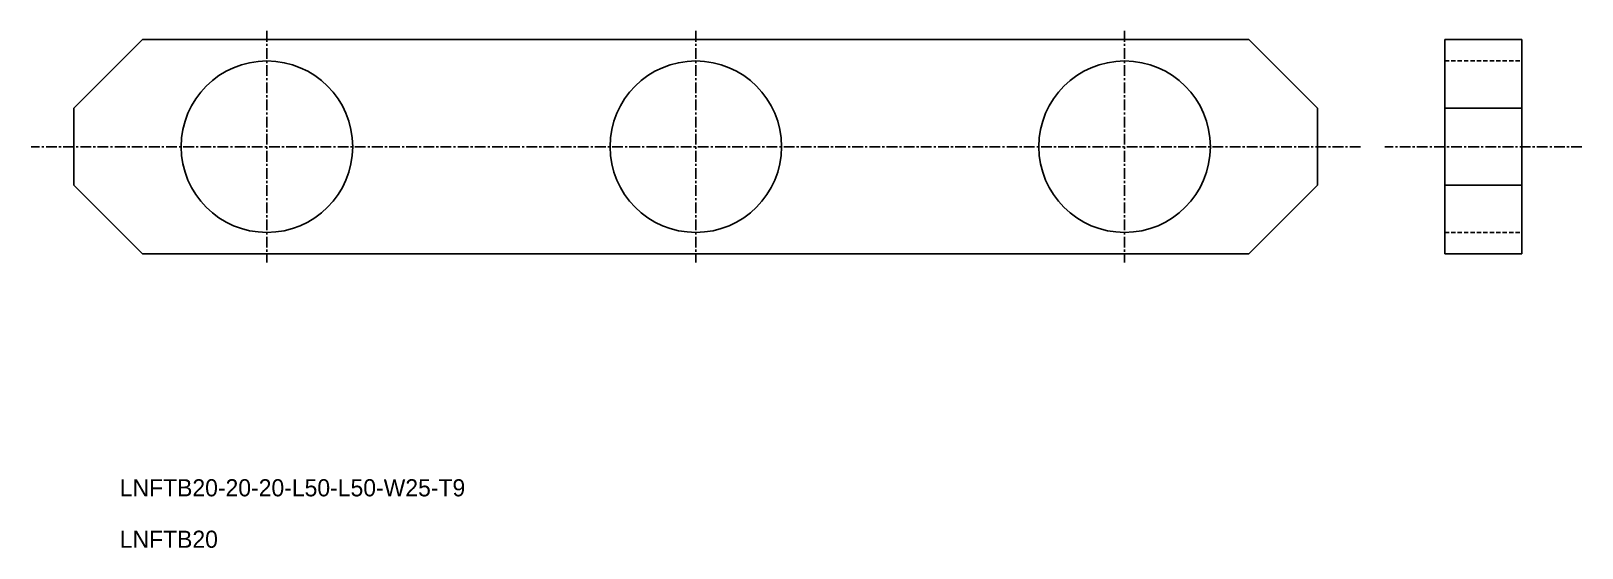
# Model space of a CAD drawing. Extents: x 190 to 370, y 109 to 169.
import ezdxf

# ---------------------------------------------------------------- set-up
doc = ezdxf.new("R2010")
doc.units = 0
doc.linetypes.add('CENTER', pattern=[2, 1.25, -0.25, 0.25, -0.25])
doc.linetypes.add('DASHED', pattern=[0.75, 0.5, -0.25])
doc.layers.get('0').update_dxf_attribs({"linetype": 'CONTINUOUS'})
doc.layers.add('CENTER', color=1, linetype='CENTER')

msp = doc.modelspace()

# ---------------------------------------------------------------- linework, layer by layer
at = {"color": 7, "linetype": 'CONTINUOUS'}
for p, q in [((202.66, 167.95), (194.66, 159.95)), ((202.66, 167.95), (331.66, 167.95)), ((331.66, 167.95), (339.66, 159.95)), ((354.48, 167.95), (354.48, 142.95)), ((354.48, 167.95), (363.48, 167.95)), ((363.48, 167.95), (363.48, 142.95)), ((194.66, 159.95), (194.66, 150.95)), ((339.66, 159.95), (339.66, 150.95)), ((354.48, 159.95), (363.48, 159.95)), ((194.66, 150.95), (202.66, 142.95)), ((339.66, 150.95), (331.66, 142.95)), ((354.48, 150.95), (363.48, 150.95)), ((202.66, 142.95), (331.66, 142.95)), ((354.48, 142.95), (363.48, 142.95))]:
    msp.add_line(p, q, dxfattribs=at)
at = {"color": 3, "linetype": 'DASHED'}
for p, q in [((354.48, 165.45), (363.48, 165.45)), ((354.48, 145.45), (363.48, 145.45))]:
    msp.add_line(p, q, dxfattribs=at)
at = {"color": 7, "linetype": 'CONTINUOUS'}
for centre in [(217.16, 155.45), (267.16, 155.45), (317.16, 155.45)]:
    msp.add_circle(centre, 10, dxfattribs=at)
at = {"layer": 'CENTER', "color": 1, "linetype": 'CENTER'}
for p, q in [((217.16, 168.95), (217.16, 141.95)), ((267.16, 168.95), (267.16, 141.95)), ((317.16, 168.95), (317.16, 141.95)), ((344.66, 155.45), (189.66, 155.45)), ((370.48, 155.45), (347.48, 155.45))]:
    msp.add_line(p, q, dxfattribs=at)

# ---------------------------------------------------------------- texts
at = {"color": 7, "linetype": 'CONTINUOUS'}
for s, p in [('LNFTB20-20-20-L50-L50-W25-T9', (200, 114.66)), ('LNFTB20', (200, 108.66))]:
    msp.add_text(s, height=2, dxfattribs=at).set_placement(p)

doc.saveas('drawing.dxf')
